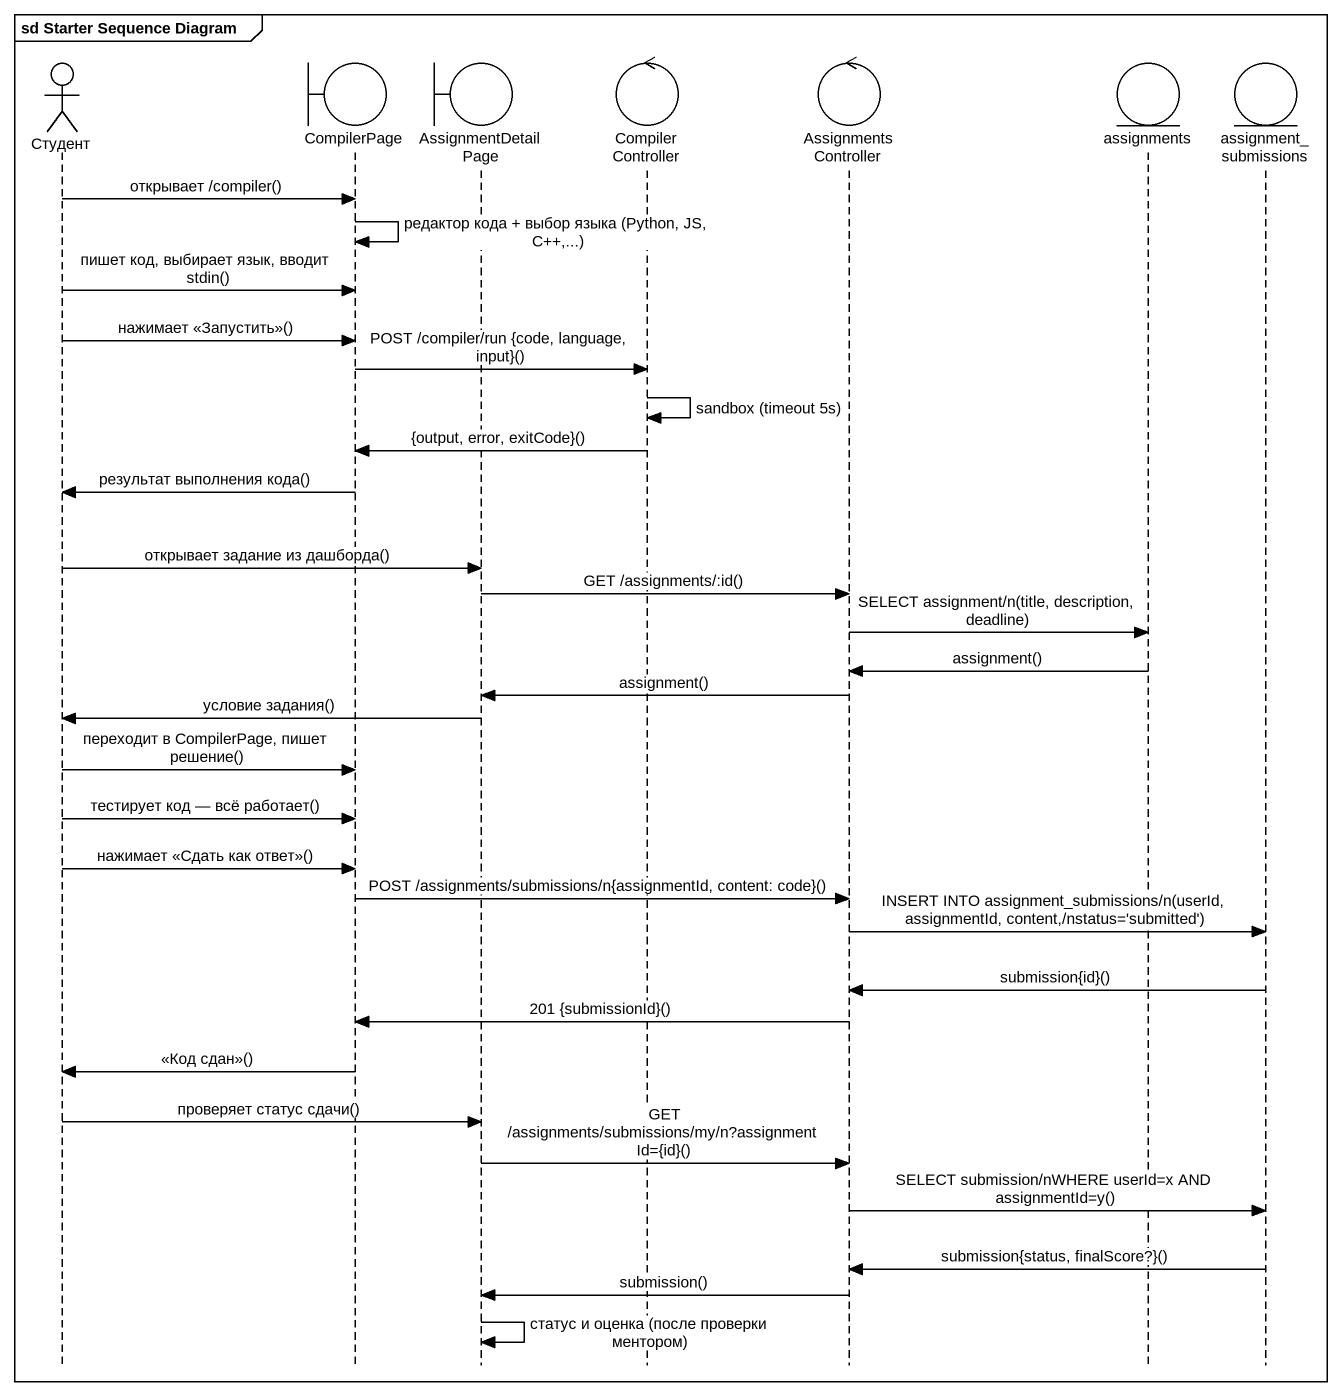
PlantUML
@startuml
mainframe sd Starter Sequence Diagram
hide footbox
actor Студент
boundary CompilerPage
boundary AssignmentDetailPage
control CompilerController
control AssignmentsController
entity assignments
entity assignment_submissions

Студент -> CompilerPage : открывает /compiler()
CompilerPage -> CompilerPage : редактор кода + выбор языка (Python, JS, C++,...)
Студент -> CompilerPage : пишет код, выбирает язык, вводит stdin()
Студент -> CompilerPage : нажимает <<Запустить>>()
CompilerPage -> CompilerController : POST /compiler/run {code, language, input}()
CompilerController -> CompilerController : sandbox (timeout 5s)
CompilerController -> CompilerPage : {output, error, exitCode}()
CompilerPage -> Студент : результат выполнения кода()
Студент -> AssignmentDetailPage : открывает задание из дашборда()
AssignmentDetailPage -> AssignmentsController : GET /assignments/:id()
AssignmentsController -> assignments : SELECT assignment/n(title, description, deadline)
assignments -> AssignmentsController : assignment()
AssignmentsController -> AssignmentDetailPage : assignment()
AssignmentDetailPage -> Студент : условие задания()
Студент -> CompilerPage : переходит в CompilerPage, пишет решение()
Студент -> CompilerPage : тестирует код — всё работает()
Студент -> CompilerPage : нажимает <<Сдать как ответ>>()
CompilerPage -> AssignmentsController : POST /assignments/submissions/n{assignmentId, content: code}()
AssignmentsController -> assignment_submissions : INSERT INTO assignment_submissions/n(userId, assignmentId, content,/nstatus='submitted')
assignment_submissions -> AssignmentsController : submission{id}()
AssignmentsController -> CompilerPage : 201 {submissionId}()
CompilerPage -> Студент : <<Код сдан>>()
Студент -> AssignmentDetailPage : проверяет статус сдачи()
AssignmentDetailPage -> AssignmentsController : GET /assignments/submissions/my/n?assignmentId={id}()
AssignmentsController -> assignment_submissions : SELECT submission/nWHERE userId=x AND assignmentId=y()
assignment_submissions -> AssignmentsController : submission{status, finalScore?}()
AssignmentsController -> AssignmentDetailPage : submission()
AssignmentDetailPage -> AssignmentDetailPage : статус и оценка (после проверки ментором)
@enduml
